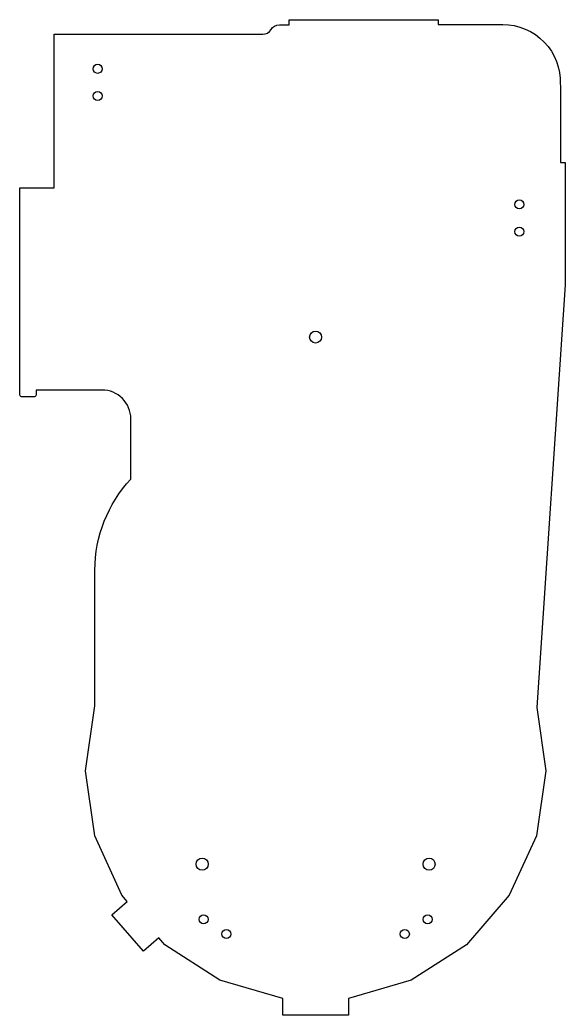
# Model space of a CAD drawing. Header units: millimetres. Extents: x -197 to 164, y -205 to 455.
import ezdxf

# ---------------------------------------------------------------- set-up
doc = ezdxf.new("R2010")
doc.units = ezdxf.units.MM
doc.layers.get('0').update_dxf_attribs({"linetype": 'CONTINUOUS'})

msp = doc.modelspace()

# ---------------------------------------------------------------- linework, layer by layer
msp.add_lwpolyline([(-196.07, 204.99, -0.414214), (-197.07, 205.99), (-197.07, 343.39), (-174.37, 343.39), (-174.37, 445.09), (-36.29, 445.09, 0.265763), (-30.86, 448.2, -0.264134), (-25.38, 451.35), (-18.9, 451.39), (-18.9, 454.6), (79.73, 454.6), (79.73, 451.59), (122.51, 451.59, -0.424893), (160.58, 412.11, -0.012211), (160.63, 410.09), (160.63, 360.09), (163.73, 360.09), (163.73, 279.09), (145.13, -0.9), (151.03, -42.91), (144.86, -85.85), (126.84, -125.3), (98.43, -158.09), (61.94, -181.54), (20.32, -193.76), (20.32, -204.71), (-23.06, -204.71), (-23.06, -193.76), (-64.68, -181.54), (-101.17, -158.09), (-105.16, -153.48), (-115.34, -162.3), (-136.16, -138.27), (-125.98, -129.45), (-129.57, -125.3), (-147.59, -85.85), (-153.77, -42.91), (-147.4, 0.12), (-147.4, 90.14, -0.190185), (-123.67, 150.29), (-123.67, 190.39, 0.414214), (-142.67, 209.39), (-186.37, 209.39), (-186.37, 205.99, -0.414214), (-187.37, 204.99)], format="xyb", close=True)
for centre, radius in [((-145.67, 422.2), 3), ((-145.67, 404.2), 3), ((133.48, 332.35), 3), ((133.48, 314.35), 3), ((-1.37, 244.49), 4), ((-76.47, -104.71), 4), ((73.73, -104.71), 4), ((-75.53, -141.27), 3), ((72.8, -141.27), 3), ((-60.39, -151), 3), ((57.66, -151), 3)]:
    msp.add_circle(centre, radius)

doc.saveas('drawing.dxf')
